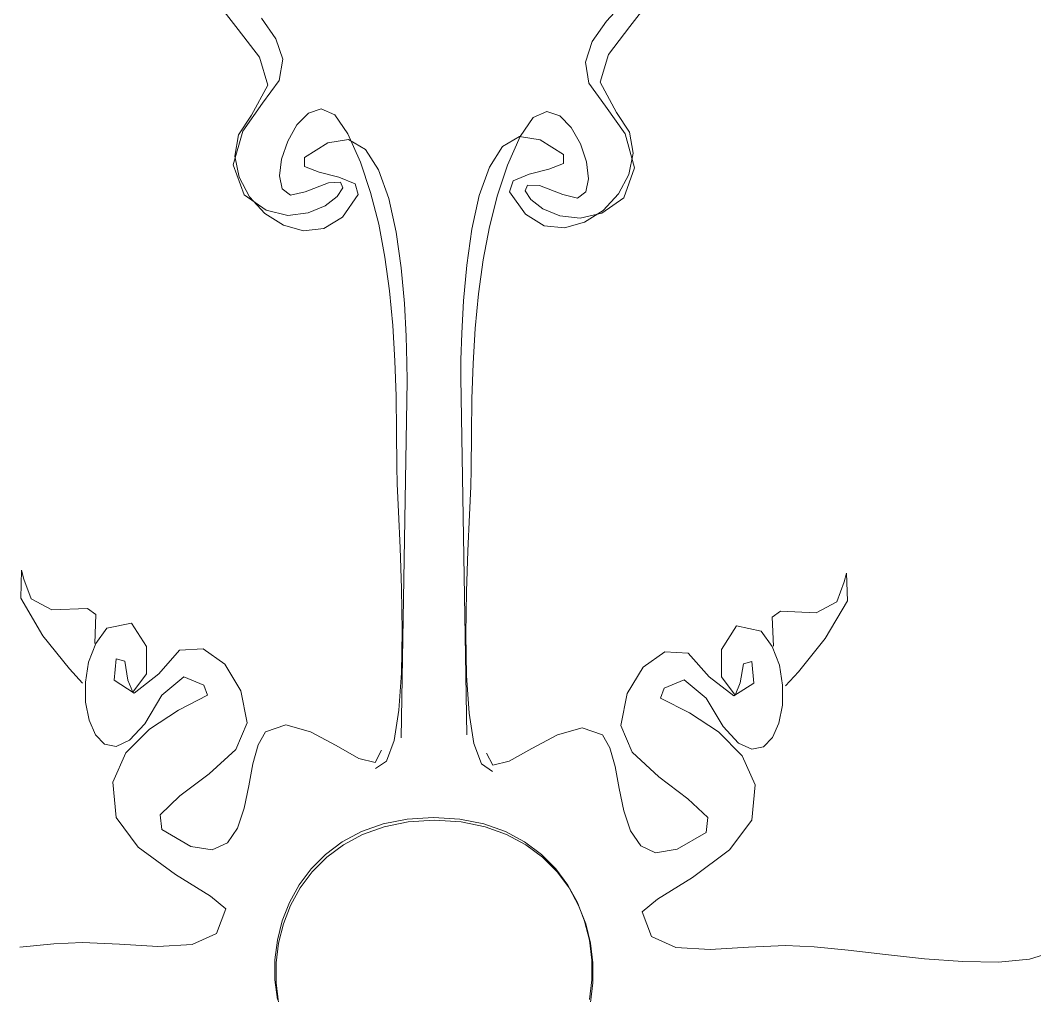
# Model space of a CAD drawing. Header units: centimetres. Extents: x -377343 to 693706, y 194584 to 813780.
# Drawn here: x 178729.09 to 178756.04, y 498829.31 to 498855.23 of the extents above; entities that cross this region are included whole.
import ezdxf

# ---------------------------------------------------------------- set-up
doc = ezdxf.new("R2010")
doc.units = ezdxf.units.CM
doc.layers.add('PIPA', color=11, linetype='Continuous')
doc.layers.add('TEXT', color=7, linetype='Continuous')

msp = doc.modelspace()

# ---------------------------------------------------------------- linework, layer by layer
at = {"layer": 'PIPA', "lineweight": 35, "extrusion": (0, 0.816497, 0.57735), "elevation": 193451.324}
msp.add_lwpolyline([(-421704.212, -325591.681), (-159560.265, -63447.734), (377343.333, -600351.331), (-158232.47, -1135927.133), (-693706.405, -600453.199), (-454216.825, -360963.619)], dxfattribs=at)
at = {"layer": 'TEXT', "color": 2, "linetype": 'Continuous', "lineweight": 13}
for p, q in [((178734.882, 498854.982), (178734.263, 498855.783)), ((178734.882, 498854.982), (178734.263, 498855.783)), ((178745.189, 498855.777), (178744.671, 498855.205)), ((178745.189, 498855.777), (178744.671, 498855.205)), ((178745.285, 498855.058), (178745.905, 498855.859)), ((178745.285, 498855.058), (178745.905, 498855.859)), ((178735.497, 498855.281), (178735.882, 498854.736)), ((178735.497, 498855.281), (178735.882, 498854.736)), ((178735.449, 498854.242), (178734.882, 498854.982)), ((178735.449, 498854.242), (178734.882, 498854.982)), ((178744.671, 498855.205), (178744.286, 498854.66)), ((178744.671, 498855.205), (178744.286, 498854.66)), ((178744.719, 498854.319), (178745.285, 498855.058)), ((178744.719, 498854.319), (178745.285, 498855.058)), ((178735.882, 498854.736), (178736.063, 498854.193)), ((178735.882, 498854.736), (178736.063, 498854.193)), ((178744.286, 498854.66), (178744.105, 498854.117)), ((178744.286, 498854.66), (178744.105, 498854.117)), ((178735.665, 498853.502), (178735.449, 498854.242)), ((178735.665, 498853.502), (178735.449, 498854.242)), ((178736.063, 498854.193), (178735.968, 498853.63)), ((178736.063, 498854.193), (178735.968, 498853.63)), ((178744.503, 498853.579), (178744.719, 498854.319)), ((178744.503, 498853.579), (178744.719, 498854.319)), ((178744.105, 498854.117), (178744.199, 498853.553)), ((178744.105, 498854.117), (178744.199, 498853.553)), ((178735.968, 498853.63), (178735.527, 498853.021)), ((178735.968, 498853.63), (178735.527, 498853.021)), ((178735.236, 498852.702), (178735.665, 498853.502)), ((178735.236, 498852.702), (178735.665, 498853.502)), ((178744.199, 498853.553), (178744.641, 498852.945)), ((178744.199, 498853.553), (178744.641, 498852.945)), ((178744.932, 498852.778), (178744.503, 498853.579)), ((178744.932, 498852.778), (178744.503, 498853.579)), ((178735.527, 498853.021), (178735.005, 498852.283)), ((178735.527, 498853.021), (178735.005, 498852.283)), ((178736.745, 498852.762), (178737.088, 498852.875)), ((178736.745, 498852.762), (178737.088, 498852.875)), ((178737.088, 498852.875), (178737.446, 498852.717)), ((178737.088, 498852.875), (178737.446, 498852.717)), ((178744.641, 498852.945), (178745.163, 498852.206)), ((178744.641, 498852.945), (178745.163, 498852.206)), ((178734.888, 498852.181), (178735.236, 498852.702)), ((178734.888, 498852.181), (178735.236, 498852.702)), ((178736.44, 498852.451), (178736.745, 498852.762)), ((178736.44, 498852.451), (178736.745, 498852.762)), ((178737.446, 498852.717), (178737.797, 498852.211)), ((178737.446, 498852.717), (178737.797, 498852.211)), ((178742.722, 498852.641), (178742.37, 498852.134)), ((178742.722, 498852.641), (178742.37, 498852.134)), ((178743.08, 498852.799), (178742.722, 498852.641)), ((178743.08, 498852.799), (178742.722, 498852.641)), ((178743.423, 498852.685), (178743.08, 498852.799)), ((178743.423, 498852.685), (178743.08, 498852.799)), ((178743.727, 498852.374), (178743.423, 498852.685)), ((178743.727, 498852.374), (178743.423, 498852.685)), ((178745.279, 498852.257), (178744.932, 498852.778)), ((178745.279, 498852.257), (178744.932, 498852.778)), ((178735.005, 498852.283), (178734.752, 498851.382)), ((178735.005, 498852.283), (178734.752, 498851.382)), ((178736.196, 498852.018), (178736.44, 498852.451)), ((178736.196, 498852.018), (178736.44, 498852.451)), ((178743.972, 498851.942), (178743.727, 498852.374)), ((178743.972, 498851.942), (178743.727, 498852.374)), ((178734.791, 498851.619), (178734.888, 498852.181)), ((178734.791, 498851.619), (178734.888, 498852.181)), ((178736.034, 498851.539), (178736.196, 498852.018)), ((178736.034, 498851.539), (178736.196, 498852.018)), ((178737.814, 498852.062), (178737.263, 498851.972)), ((178737.814, 498852.062), (178737.263, 498851.972)), ((178737.797, 498852.211), (178738.129, 498851.455)), ((178737.797, 498852.211), (178738.129, 498851.455)), ((178738.26, 498851.797), (178737.814, 498852.062)), ((178738.26, 498851.797), (178737.814, 498852.062)), ((178741.908, 498851.873), (178742.354, 498852.138)), ((178741.908, 498851.873), (178742.354, 498852.138)), ((178742.37, 498852.134), (178742.039, 498851.379)), ((178742.37, 498852.134), (178742.039, 498851.379)), ((178742.354, 498852.138), (178742.905, 498852.048)), ((178742.354, 498852.138), (178742.905, 498852.048)), ((178742.905, 498852.048), (178743.526, 498851.659)), ((178742.905, 498852.048), (178743.526, 498851.659)), ((178745.163, 498852.206), (178745.415, 498851.305)), ((178745.163, 498852.206), (178745.415, 498851.305)), ((178745.376, 498851.695), (178745.279, 498852.257)), ((178745.376, 498851.695), (178745.279, 498852.257)), ((178737.263, 498851.972), (178736.641, 498851.583)), ((178737.263, 498851.972), (178736.641, 498851.583)), ((178738.612, 498851.25), (178738.26, 498851.797)), ((178738.612, 498851.25), (178738.26, 498851.797)), ((178741.556, 498851.326), (178741.908, 498851.873)), ((178741.556, 498851.326), (178741.908, 498851.873)), ((178744.133, 498851.463), (178743.972, 498851.942)), ((178744.133, 498851.463), (178743.972, 498851.942)), ((178734.904, 498851.056), (178734.791, 498851.619)), ((178734.904, 498851.056), (178734.791, 498851.619)), ((178735.978, 498851.09), (178736.034, 498851.539)), ((178735.978, 498851.09), (178736.034, 498851.539)), ((178736.641, 498851.583), (178736.644, 498851.345)), ((178736.641, 498851.583), (178736.644, 498851.345)), ((178743.526, 498851.659), (178743.524, 498851.421)), ((178743.526, 498851.659), (178743.524, 498851.421)), ((178745.264, 498851.133), (178745.376, 498851.695)), ((178745.264, 498851.133), (178745.376, 498851.695)), ((178734.752, 498851.382), (178735.041, 498850.589)), ((178734.752, 498851.382), (178735.041, 498850.589)), ((178736.644, 498851.345), (178737.03, 498851.192)), ((178736.644, 498851.345), (178737.03, 498851.192)), ((178738.129, 498851.455), (178738.399, 498850.653)), ((178738.129, 498851.455), (178738.399, 498850.653)), ((178738.88, 498850.493), (178738.612, 498851.25)), ((178738.88, 498850.493), (178738.612, 498851.25)), ((178741.287, 498850.57), (178741.556, 498851.326)), ((178741.287, 498850.57), (178741.556, 498851.326)), ((178742.039, 498851.379), (178741.769, 498850.577)), ((178742.039, 498851.379), (178741.769, 498850.577)), ((178743.138, 498851.268), (178742.611, 498851.136)), ((178743.138, 498851.268), (178742.611, 498851.136)), ((178743.524, 498851.421), (178743.138, 498851.268)), ((178743.524, 498851.421), (178743.138, 498851.268)), ((178744.19, 498851.013), (178744.133, 498851.463)), ((178744.19, 498851.013), (178744.133, 498851.463)), ((178745.415, 498851.305), (178745.127, 498850.513)), ((178745.415, 498851.305), (178745.127, 498850.513)), ((178735.184, 498850.535), (178734.904, 498851.056)), ((178735.184, 498850.535), (178734.904, 498851.056)), ((178736.049, 498850.745), (178735.978, 498851.09)), ((178736.049, 498850.745), (178735.978, 498851.09)), ((178737.03, 498851.192), (178737.557, 498851.059)), ((178737.03, 498851.192), (178737.557, 498851.059)), ((178737.557, 498851.059), (178737.985, 498850.882)), ((178737.557, 498851.059), (178737.985, 498850.882)), ((178742.183, 498850.958), (178742.094, 498850.67)), ((178742.183, 498850.958), (178742.094, 498850.67)), ((178742.611, 498851.136), (178742.183, 498850.958)), ((178742.611, 498851.136), (178742.183, 498850.958)), ((178744.119, 498850.668), (178744.19, 498851.013)), ((178744.119, 498850.668), (178744.19, 498851.013)), ((178744.984, 498850.612), (178745.264, 498851.133)), ((178744.984, 498850.612), (178745.264, 498851.133)), ((178736.269, 498850.58), (178736.049, 498850.745)), ((178736.269, 498850.58), (178736.049, 498850.745)), ((178736.662, 498850.67), (178736.269, 498850.58)), ((178736.662, 498850.67), (178736.269, 498850.58)), ((178737.282, 498850.91), (178736.662, 498850.67)), ((178737.282, 498850.91), (178736.662, 498850.67)), ((178737.602, 498850.922), (178737.282, 498850.91)), ((178737.602, 498850.922), (178737.282, 498850.91)), ((178737.514, 498850.543), (178737.665, 498850.775)), ((178737.514, 498850.543), (178737.665, 498850.775)), ((178737.665, 498850.775), (178737.602, 498850.922)), ((178737.665, 498850.775), (178737.602, 498850.922)), ((178737.985, 498850.882), (178738.073, 498850.594)), ((178737.985, 498850.882), (178738.073, 498850.594)), ((178742.094, 498850.67), (178742.513, 498850.075)), ((178742.094, 498850.67), (178742.513, 498850.075)), ((178742.503, 498850.699), (178742.566, 498850.845)), ((178742.503, 498850.699), (178742.566, 498850.845)), ((178742.654, 498850.467), (178742.503, 498850.699)), ((178742.654, 498850.467), (178742.503, 498850.699)), ((178742.566, 498850.845), (178742.886, 498850.834)), ((178742.566, 498850.845), (178742.886, 498850.834)), ((178742.886, 498850.834), (178743.506, 498850.594)), ((178742.886, 498850.834), (178743.506, 498850.594)), ((178743.898, 498850.503), (178744.119, 498850.668)), ((178743.898, 498850.503), (178744.119, 498850.668)), ((178735.041, 498850.589), (178735.622, 498850.181)), ((178735.041, 498850.589), (178735.622, 498850.181)), ((178735.59, 498850.097), (178735.184, 498850.535)), ((178735.59, 498850.097), (178735.184, 498850.535)), ((178737.192, 498850.296), (178737.514, 498850.543)), ((178737.192, 498850.296), (178737.514, 498850.543)), ((178738.073, 498850.594), (178737.655, 498849.998)), ((178738.073, 498850.594), (178737.655, 498849.998)), ((178738.399, 498850.653), (178738.614, 498849.811)), ((178738.399, 498850.653), (178738.614, 498849.811)), ((178739.077, 498849.601), (178738.88, 498850.493)), ((178739.077, 498849.601), (178738.88, 498850.493)), ((178741.091, 498849.677), (178741.287, 498850.57)), ((178741.091, 498849.677), (178741.287, 498850.57)), ((178741.769, 498850.577), (178741.554, 498849.735)), ((178741.769, 498850.577), (178741.554, 498849.735)), ((178742.976, 498850.22), (178742.654, 498850.467)), ((178742.976, 498850.22), (178742.654, 498850.467)), ((178743.506, 498850.594), (178743.898, 498850.503)), ((178743.506, 498850.594), (178743.898, 498850.503)), ((178745.127, 498850.513), (178744.546, 498850.104)), ((178745.127, 498850.513), (178744.546, 498850.104)), ((178744.577, 498850.174), (178744.984, 498850.612)), ((178744.577, 498850.174), (178744.984, 498850.612)), ((178735.622, 498850.181), (178736.203, 498850.043)), ((178735.622, 498850.181), (178736.203, 498850.043)), ((178736.74, 498850.106), (178737.192, 498850.296)), ((178736.74, 498850.106), (178737.192, 498850.296)), ((178743.427, 498850.029), (178742.976, 498850.22)), ((178743.427, 498850.029), (178742.976, 498850.22)), ((178744.086, 498849.859), (178744.577, 498850.174)), ((178744.086, 498849.859), (178744.577, 498850.174)), ((178736.082, 498849.783), (178735.59, 498850.097)), ((178736.082, 498849.783), (178735.59, 498850.097)), ((178736.203, 498850.043), (178736.74, 498850.106)), ((178736.203, 498850.043), (178736.74, 498850.106)), ((178737.655, 498849.998), (178737.156, 498849.692)), ((178737.655, 498849.998), (178737.156, 498849.692)), ((178742.513, 498850.075), (178743.012, 498849.769)), ((178742.513, 498850.075), (178743.012, 498849.769)), ((178743.965, 498849.967), (178743.427, 498850.029)), ((178743.965, 498849.967), (178743.427, 498850.029)), ((178743.55, 498849.711), (178744.086, 498849.859)), ((178743.55, 498849.711), (178744.086, 498849.859)), ((178744.546, 498850.104), (178743.965, 498849.967)), ((178744.546, 498850.104), (178743.965, 498849.967)), ((178736.618, 498849.634), (178736.082, 498849.783)), ((178736.618, 498849.634), (178736.082, 498849.783)), ((178737.156, 498849.692), (178736.618, 498849.634)), ((178737.156, 498849.692), (178736.618, 498849.634)), ((178738.614, 498849.811), (178738.779, 498848.936)), ((178738.614, 498849.811), (178738.779, 498848.936)), ((178739.212, 498848.645), (178739.077, 498849.601)), ((178739.212, 498848.645), (178739.077, 498849.601)), ((178740.955, 498848.721), (178741.091, 498849.677)), ((178740.955, 498848.721), (178741.091, 498849.677)), ((178741.554, 498849.735), (178741.388, 498848.86)), ((178741.554, 498849.735), (178741.388, 498848.86)), ((178743.012, 498849.769), (178743.55, 498849.711)), ((178743.012, 498849.769), (178743.55, 498849.711)), ((178738.779, 498848.936), (178738.902, 498848.035)), ((178738.779, 498848.936), (178738.902, 498848.035)), ((178741.388, 498848.86), (178741.266, 498847.959)), ((178741.388, 498848.86), (178741.266, 498847.959)), ((178739.298, 498847.699), (178739.212, 498848.645)), ((178739.298, 498847.699), (178739.212, 498848.645)), ((178740.869, 498847.775), (178740.955, 498848.721)), ((178740.869, 498847.775), (178740.955, 498848.721)), ((178738.902, 498848.035), (178738.988, 498847.114)), ((178738.902, 498848.035), (178738.988, 498847.114)), ((178739.346, 498846.835), (178739.298, 498847.699)), ((178739.346, 498846.835), (178739.298, 498847.699)), ((178740.822, 498846.911), (178740.869, 498847.775)), ((178740.822, 498846.911), (178740.869, 498847.775)), ((178741.266, 498847.959), (178741.18, 498847.038)), ((178741.266, 498847.959), (178741.18, 498847.038)), ((178738.988, 498847.114), (178739.044, 498846.181)), ((178738.988, 498847.114), (178739.044, 498846.181)), ((178740.801, 498846.204), (178740.822, 498846.911)), ((178740.801, 498846.204), (178740.822, 498846.911)), ((178741.18, 498847.038), (178741.124, 498846.105)), ((178741.18, 498847.038), (178741.124, 498846.105)), ((178739.366, 498846.127), (178739.346, 498846.835)), ((178739.366, 498846.127), (178739.346, 498846.835)), ((178739.044, 498846.181), (178739.076, 498845.242)), ((178739.044, 498846.181), (178739.076, 498845.242)), ((178739.371, 498845.648), (178739.366, 498846.127)), ((178739.371, 498845.648), (178739.366, 498846.127)), ((178740.797, 498845.725), (178740.801, 498846.204)), ((178740.797, 498845.725), (178740.801, 498846.204)), ((178741.124, 498846.105), (178741.091, 498845.166)), ((178741.124, 498846.105), (178741.091, 498845.166)), ((178739.208, 498836.162), (178739.371, 498845.648)), ((178739.208, 498836.162), (178739.371, 498845.648)), ((178740.959, 498836.239), (178740.797, 498845.725)), ((178740.959, 498836.239), (178740.797, 498845.725)), ((178739.076, 498845.242), (178739.091, 498844.304)), ((178739.076, 498845.242), (178739.091, 498844.304)), ((178741.091, 498845.166), (178741.077, 498844.227)), ((178741.091, 498845.166), (178741.077, 498844.227)), ((178739.091, 498844.304), (178739.095, 498843.373)), ((178739.091, 498844.304), (178739.095, 498843.373)), ((178741.077, 498844.227), (178741.073, 498843.297)), ((178741.077, 498844.227), (178741.073, 498843.297)), ((178739.095, 498843.373), (178739.109, 498842.912)), ((178739.095, 498843.373), (178739.109, 498842.912)), ((178741.073, 498843.297), (178741.058, 498842.836)), ((178741.073, 498843.297), (178741.058, 498842.836)), ((178739.109, 498842.912), (178739.144, 498842.165)), ((178739.109, 498842.912), (178739.144, 498842.165)), ((178741.058, 498842.836), (178741.023, 498842.089)), ((178741.058, 498842.836), (178741.023, 498842.089)), ((178739.144, 498842.165), (178739.186, 498841.21)), ((178739.144, 498842.165), (178739.186, 498841.21)), ((178741.023, 498842.089), (178740.981, 498841.134)), ((178741.023, 498842.089), (178740.981, 498841.134)), ((178739.186, 498841.21), (178739.222, 498840.128)), ((178739.186, 498841.21), (178739.222, 498840.128)), ((178740.981, 498841.134), (178740.946, 498840.051)), ((178740.981, 498841.134), (178740.946, 498840.051)), ((178729.102, 498839.874), (178729.122, 498840.617)), ((178729.102, 498839.874), (178729.122, 498840.617)), ((178729.122, 498840.617), (178729.188, 498840.379)), ((178729.122, 498840.617), (178729.188, 498840.379)), ((178751.046, 498840.54), (178750.98, 498840.303)), ((178751.046, 498840.54), (178750.98, 498840.303)), ((178751.066, 498839.798), (178751.046, 498840.54)), ((178751.066, 498839.798), (178751.046, 498840.54)), ((178729.188, 498840.379), (178729.38, 498839.854)), ((178729.188, 498840.379), (178729.38, 498839.854)), ((178750.98, 498840.303), (178750.787, 498839.778)), ((178750.98, 498840.303), (178750.787, 498839.778)), ((178739.222, 498840.128), (178739.236, 498838.995)), ((178739.222, 498840.128), (178739.236, 498838.995)), ((178740.946, 498840.051), (178740.931, 498838.919)), ((178740.946, 498840.051), (178740.931, 498838.919)), ((178729.69, 498838.874), (178729.102, 498839.874)), ((178729.69, 498838.874), (178729.102, 498839.874)), ((178729.38, 498839.854), (178729.933, 498839.563)), ((178729.38, 498839.854), (178729.933, 498839.563)), ((178750.787, 498839.778), (178750.235, 498839.486)), ((178750.787, 498839.778), (178750.235, 498839.486)), ((178750.478, 498838.797), (178751.066, 498839.798)), ((178750.478, 498838.797), (178751.066, 498839.798)), ((178729.933, 498839.563), (178730.876, 498839.602)), ((178729.933, 498839.563), (178730.876, 498839.602)), ((178730.876, 498839.602), (178731.098, 498839.443)), ((178730.876, 498839.602), (178731.098, 498839.443)), ((178731.098, 498839.443), (178731.068, 498838.671)), ((178731.098, 498839.443), (178731.068, 498838.671)), ((178749.292, 498839.525), (178749.07, 498839.366)), ((178749.292, 498839.525), (178749.07, 498839.366)), ((178749.07, 498839.366), (178749.1, 498838.594)), ((178749.07, 498839.366), (178749.1, 498838.594)), ((178750.235, 498839.486), (178749.292, 498839.525)), ((178750.235, 498839.486), (178749.292, 498839.525)), ((178731.095, 498838.666), (178731.392, 498839.076)), ((178731.095, 498838.666), (178731.392, 498839.076)), ((178731.392, 498839.076), (178732.044, 498839.211)), ((178731.392, 498839.076), (178732.044, 498839.211)), ((178732.044, 498839.211), (178732.443, 498838.59)), ((178732.044, 498839.211), (178732.443, 498838.59)), ((178748.124, 498839.135), (178747.725, 498838.513)), ((178748.124, 498839.135), (178747.725, 498838.513)), ((178748.776, 498839), (178748.124, 498839.135)), ((178748.776, 498839), (178748.124, 498839.135)), ((178730.399, 498837.994), (178729.69, 498838.874)), ((178730.399, 498837.994), (178729.69, 498838.874)), ((178739.236, 498838.995), (178739.217, 498837.892)), ((178739.236, 498838.995), (178739.217, 498837.892)), ((178740.931, 498838.919), (178740.951, 498837.816)), ((178740.931, 498838.919), (178740.951, 498837.816)), ((178749.072, 498838.589), (178748.776, 498839)), ((178749.072, 498838.589), (178748.776, 498839)), ((178749.769, 498837.918), (178750.478, 498838.797)), ((178749.769, 498837.918), (178750.478, 498838.797)), ((178730.908, 498838.171), (178731.095, 498838.666)), ((178730.908, 498838.171), (178731.095, 498838.666)), ((178732.443, 498838.59), (178732.446, 498837.86)), ((178732.443, 498838.59), (178732.446, 498837.86)), ((178749.26, 498838.094), (178749.072, 498838.589)), ((178749.26, 498838.094), (178749.072, 498838.589)), ((178731.635, 498838.265), (178731.587, 498837.692)), ((178731.635, 498838.265), (178731.587, 498837.692)), ((178731.865, 498838.202), (178731.635, 498838.265)), ((178731.865, 498838.202), (178731.635, 498838.265)), ((178732.771, 498837.86), (178733.326, 498838.488)), ((178732.771, 498837.86), (178733.326, 498838.488)), ((178733.326, 498838.488), (178733.948, 498838.524)), ((178733.326, 498838.488), (178733.948, 498838.524)), ((178733.948, 498838.524), (178734.528, 498838.117)), ((178733.948, 498838.524), (178734.528, 498838.117)), ((178746.219, 498838.448), (178745.64, 498838.041)), ((178746.219, 498838.448), (178745.64, 498838.041)), ((178746.841, 498838.412), (178746.219, 498838.448)), ((178746.841, 498838.412), (178746.219, 498838.448)), ((178747.397, 498837.784), (178746.841, 498838.412)), ((178747.397, 498837.784), (178746.841, 498838.412)), ((178747.725, 498838.513), (178747.722, 498837.784)), ((178747.725, 498838.513), (178747.722, 498837.784)), ((178730.744, 498837.617), (178730.399, 498837.994)), ((178730.744, 498837.617), (178730.399, 498837.994)), ((178730.821, 498837.637), (178730.908, 498838.171)), ((178730.821, 498837.637), (178730.908, 498838.171)), ((178731.95, 498837.698), (178731.865, 498838.202)), ((178731.95, 498837.698), (178731.865, 498838.202)), ((178734.528, 498838.117), (178734.955, 498837.414)), ((178734.528, 498838.117), (178734.955, 498837.414)), ((178745.64, 498838.041), (178745.213, 498837.337)), ((178745.64, 498838.041), (178745.213, 498837.337)), ((178748.218, 498837.622), (178748.303, 498838.126)), ((178748.218, 498837.622), (178748.303, 498838.126)), ((178748.303, 498838.126), (178748.532, 498838.189)), ((178748.303, 498838.126), (178748.532, 498838.189)), ((178748.532, 498838.189), (178748.58, 498837.616)), ((178748.532, 498838.189), (178748.58, 498837.616)), ((178749.347, 498837.56), (178749.26, 498838.094)), ((178749.347, 498837.56), (178749.26, 498838.094)), ((178732.446, 498837.86), (178732.08, 498837.376)), ((178732.446, 498837.86), (178732.08, 498837.376)), ((178732.116, 498837.353), (178732.771, 498837.86)), ((178732.116, 498837.353), (178732.771, 498837.86)), ((178733.437, 498837.779), (178732.852, 498837.293)), ((178733.437, 498837.779), (178732.852, 498837.293)), ((178733.969, 498837.563), (178733.437, 498837.779)), ((178733.969, 498837.563), (178733.437, 498837.779)), ((178739.217, 498837.892), (178739.15, 498836.897)), ((178739.217, 498837.892), (178739.15, 498836.897)), ((178740.951, 498837.816), (178741.018, 498836.82)), ((178740.951, 498837.816), (178741.018, 498836.82)), ((178748.052, 498837.276), (178747.397, 498837.784)), ((178748.052, 498837.276), (178747.397, 498837.784)), ((178747.722, 498837.784), (178748.088, 498837.3)), ((178747.722, 498837.784), (178748.088, 498837.3)), ((178749.424, 498837.54), (178749.769, 498837.918)), ((178749.424, 498837.54), (178749.769, 498837.918)), ((178730.828, 498837.107), (178730.821, 498837.637)), ((178730.828, 498837.107), (178730.821, 498837.637)), ((178731.587, 498837.692), (178732.116, 498837.353)), ((178731.587, 498837.692), (178732.116, 498837.353)), ((178732.08, 498837.376), (178731.95, 498837.698)), ((178732.08, 498837.376), (178731.95, 498837.698)), ((178734.068, 498837.293), (178733.969, 498837.563)), ((178734.068, 498837.293), (178733.969, 498837.563)), ((178746.1, 498837.216), (178746.199, 498837.486)), ((178746.1, 498837.216), (178746.199, 498837.486)), ((178746.199, 498837.486), (178746.731, 498837.703)), ((178746.199, 498837.486), (178746.731, 498837.703)), ((178746.731, 498837.703), (178747.316, 498837.216)), ((178746.731, 498837.703), (178747.316, 498837.216)), ((178748.58, 498837.616), (178748.052, 498837.276)), ((178748.58, 498837.616), (178748.052, 498837.276)), ((178748.088, 498837.3), (178748.218, 498837.622)), ((178748.088, 498837.3), (178748.218, 498837.622)), ((178749.34, 498837.031), (178749.347, 498837.56)), ((178749.34, 498837.031), (178749.347, 498837.56)), ((178732.852, 498837.293), (178732.405, 498836.537)), ((178732.852, 498837.293), (178732.405, 498836.537)), ((178733.293, 498836.901), (178734.068, 498837.293)), ((178733.293, 498836.901), (178734.068, 498837.293)), ((178734.955, 498837.414), (178735.122, 498836.563)), ((178734.955, 498837.414), (178735.122, 498836.563)), ((178745.213, 498837.337), (178745.046, 498836.487)), ((178745.213, 498837.337), (178745.046, 498836.487)), ((178746.874, 498836.824), (178746.1, 498837.216)), ((178746.874, 498836.824), (178746.1, 498837.216)), ((178747.316, 498837.216), (178747.763, 498836.461)), ((178747.316, 498837.216), (178747.763, 498836.461)), ((178730.921, 498836.628), (178730.828, 498837.107)), ((178730.921, 498836.628), (178730.828, 498837.107)), ((178749.247, 498836.552), (178749.34, 498837.031)), ((178749.247, 498836.552), (178749.34, 498837.031)), ((178732.523, 498836.396), (178733.293, 498836.901)), ((178732.523, 498836.396), (178733.293, 498836.901)), ((178739.15, 498836.897), (178739.022, 498836.088)), ((178739.15, 498836.897), (178739.022, 498836.088)), ((178741.018, 498836.82), (178741.146, 498836.012)), ((178741.018, 498836.82), (178741.146, 498836.012)), ((178747.645, 498836.32), (178746.874, 498836.824)), ((178747.645, 498836.32), (178746.874, 498836.824)), ((178731.092, 498836.243), (178730.921, 498836.628)), ((178731.092, 498836.243), (178730.921, 498836.628)), ((178731.896, 498835.763), (178732.523, 498836.396)), ((178731.896, 498835.763), (178732.523, 498836.396)), ((178732.405, 498836.537), (178731.997, 498836.099)), ((178732.405, 498836.537), (178731.997, 498836.099)), ((178735.122, 498836.563), (178734.816, 498835.855)), ((178735.122, 498836.563), (178734.816, 498835.855)), ((178735.608, 498836.32), (178736.146, 498836.509)), ((178735.608, 498836.32), (178736.146, 498836.509)), ((178736.146, 498836.509), (178736.803, 498836.32)), ((178736.146, 498836.509), (178736.803, 498836.32)), ((178744.022, 498836.432), (178743.364, 498836.243)), ((178744.022, 498836.432), (178743.364, 498836.243)), ((178744.56, 498836.243), (178744.022, 498836.432)), ((178744.56, 498836.243), (178744.022, 498836.432)), ((178745.046, 498836.487), (178745.352, 498835.779)), ((178745.046, 498836.487), (178745.352, 498835.779)), ((178747.763, 498836.461), (178748.17, 498836.023)), ((178747.763, 498836.461), (178748.17, 498836.023)), ((178749.076, 498836.167), (178749.247, 498836.552)), ((178749.076, 498836.167), (178749.247, 498836.552)), ((178731.333, 498835.997), (178731.092, 498836.243)), ((178731.333, 498835.997), (178731.092, 498836.243)), ((178735.41, 498835.974), (178735.608, 498836.32)), ((178735.41, 498835.974), (178735.608, 498836.32)), ((178736.803, 498836.32), (178737.483, 498835.955)), ((178736.803, 498836.32), (178737.483, 498835.955)), ((178743.364, 498836.243), (178742.685, 498835.878)), ((178743.364, 498836.243), (178742.685, 498835.878)), ((178744.758, 498835.898), (178744.56, 498836.243)), ((178744.758, 498835.898), (178744.56, 498836.243)), ((178748.272, 498835.687), (178747.645, 498836.32)), ((178748.272, 498835.687), (178747.645, 498836.32)), ((178748.834, 498835.92), (178749.076, 498836.167)), ((178748.834, 498835.92), (178749.076, 498836.167)), ((178731.638, 498835.934), (178731.333, 498835.997)), ((178731.638, 498835.934), (178731.333, 498835.997)), ((178731.997, 498836.099), (178731.638, 498835.934)), ((178731.997, 498836.099), (178731.638, 498835.934)), ((178734.816, 498835.855), (178734.113, 498835.202)), ((178734.816, 498835.855), (178734.113, 498835.202)), ((178735.274, 498835.474), (178735.41, 498835.974)), ((178735.274, 498835.474), (178735.41, 498835.974)), ((178737.483, 498835.955), (178738.089, 498835.617)), ((178737.483, 498835.955), (178738.089, 498835.617)), ((178738.523, 498835.509), (178738.689, 498835.833)), ((178738.523, 498835.509), (178738.689, 498835.833)), ((178739.022, 498836.088), (178738.819, 498835.545)), ((178739.022, 498836.088), (178738.819, 498835.545)), ((178741.146, 498836.012), (178741.349, 498835.469)), ((178741.146, 498836.012), (178741.349, 498835.469)), ((178742.685, 498835.878), (178742.079, 498835.541)), ((178742.685, 498835.878), (178742.079, 498835.541)), ((178744.893, 498835.397), (178744.758, 498835.898)), ((178744.893, 498835.397), (178744.758, 498835.898)), ((178748.17, 498836.023), (178748.53, 498835.858)), ((178748.17, 498836.023), (178748.53, 498835.858)), ((178748.53, 498835.858), (178748.834, 498835.92)), ((178748.53, 498835.858), (178748.834, 498835.92)), ((178731.554, 498834.986), (178731.896, 498835.763)), ((178731.554, 498834.986), (178731.896, 498835.763)), ((178738.089, 498835.617), (178738.523, 498835.509)), ((178738.089, 498835.617), (178738.523, 498835.509)), ((178741.645, 498835.433), (178741.479, 498835.757)), ((178741.645, 498835.433), (178741.479, 498835.757)), ((178745.352, 498835.779), (178746.055, 498835.126)), ((178745.352, 498835.779), (178746.055, 498835.126)), ((178748.614, 498834.91), (178748.272, 498835.687)), ((178748.614, 498834.91), (178748.272, 498835.687)), ((178735.164, 498834.89), (178735.274, 498835.474)), ((178735.164, 498834.89), (178735.274, 498835.474)), ((178738.819, 498835.545), (178738.527, 498835.347)), ((178738.819, 498835.545), (178738.527, 498835.347)), ((178741.349, 498835.469), (178741.641, 498835.27)), ((178741.349, 498835.469), (178741.641, 498835.27)), ((178742.079, 498835.541), (178741.645, 498835.433)), ((178742.079, 498835.541), (178741.645, 498835.433)), ((178745.004, 498834.814), (178744.893, 498835.397)), ((178745.004, 498834.814), (178744.893, 498835.397)), ((178734.113, 498835.202), (178733.335, 498834.619)), ((178734.113, 498835.202), (178733.335, 498834.619)), ((178746.055, 498835.126), (178746.832, 498834.543)), ((178746.055, 498835.126), (178746.832, 498834.543)), ((178731.635, 498834.049), (178731.554, 498834.986)), ((178731.635, 498834.049), (178731.554, 498834.986)), ((178735.039, 498834.297), (178735.164, 498834.89)), ((178735.039, 498834.297), (178735.164, 498834.89)), ((178745.129, 498834.22), (178745.004, 498834.814)), ((178745.129, 498834.22), (178745.004, 498834.814)), ((178748.532, 498833.973), (178748.614, 498834.91)), ((178748.532, 498833.973), (178748.614, 498834.91)), ((178733.335, 498834.619), (178732.807, 498834.121)), ((178733.335, 498834.619), (178732.807, 498834.121)), ((178746.832, 498834.543), (178747.36, 498834.045)), ((178746.832, 498834.543), (178747.36, 498834.045)), ((178734.862, 498833.766), (178735.039, 498834.297)), ((178734.862, 498833.766), (178735.039, 498834.297)), ((178745.306, 498833.69), (178745.129, 498834.22)), ((178745.306, 498833.69), (178745.129, 498834.22)), ((178732.228, 498833.259), (178731.635, 498834.049)), ((178732.228, 498833.259), (178731.635, 498834.049)), ((178732.807, 498834.121), (178732.852, 498833.725)), ((178732.807, 498834.121), (178732.852, 498833.725)), ((178738.729, 498833.876), (178739.367, 498834.004)), ((178738.729, 498833.876), (178739.367, 498834.004)), ((178739.367, 498834.004), (178740.068, 498834.049)), ((178739.367, 498834.004), (178740.068, 498834.049)), ((178739.399, 498833.928), (178740.101, 498833.973)), ((178739.399, 498833.928), (178740.101, 498833.973)), ((178740.068, 498834.049), (178740.068, 498834.049)), ((178740.068, 498834.049), (178740.769, 498834.004)), ((178740.068, 498834.049), (178740.068, 498834.049)), ((178740.068, 498834.049), (178740.769, 498834.004)), ((178740.101, 498833.973), (178740.101, 498833.973)), ((178740.101, 498833.973), (178740.802, 498833.928)), ((178740.101, 498833.973), (178740.101, 498833.973)), ((178740.101, 498833.973), (178740.802, 498833.928)), ((178740.769, 498834.004), (178741.407, 498833.875)), ((178740.769, 498834.004), (178741.407, 498833.875)), ((178747.36, 498834.045), (178747.316, 498833.649)), ((178747.36, 498834.045), (178747.316, 498833.649)), ((178747.939, 498833.183), (178748.532, 498833.973)), ((178747.939, 498833.183), (178748.532, 498833.973)), ((178732.852, 498833.725), (178733.627, 498833.278)), ((178732.852, 498833.725), (178733.627, 498833.278)), ((178734.593, 498833.371), (178734.862, 498833.766)), ((178734.593, 498833.371), (178734.862, 498833.766)), ((178738.155, 498833.671), (178738.729, 498833.876)), ((178738.155, 498833.671), (178738.729, 498833.876)), ((178738.188, 498833.594), (178738.762, 498833.799)), ((178738.188, 498833.594), (178738.762, 498833.799)), ((178738.762, 498833.799), (178739.399, 498833.928)), ((178738.762, 498833.799), (178739.399, 498833.928)), ((178740.802, 498833.928), (178741.44, 498833.799)), ((178740.802, 498833.928), (178741.44, 498833.799)), ((178741.407, 498833.875), (178741.98, 498833.67)), ((178741.407, 498833.875), (178741.98, 498833.67)), ((178741.44, 498833.799), (178742.013, 498833.594)), ((178741.44, 498833.799), (178742.013, 498833.594)), ((178745.575, 498833.294), (178745.306, 498833.69)), ((178745.575, 498833.294), (178745.306, 498833.69)), ((178737.645, 498833.398), (178738.155, 498833.671)), ((178737.645, 498833.398), (178738.155, 498833.671)), ((178737.678, 498833.322), (178738.188, 498833.594)), ((178737.678, 498833.322), (178738.188, 498833.594)), ((178741.98, 498833.67), (178742.49, 498833.398)), ((178741.98, 498833.67), (178742.49, 498833.398)), ((178742.013, 498833.594), (178742.523, 498833.321)), ((178742.013, 498833.594), (178742.523, 498833.321)), ((178747.316, 498833.649), (178746.541, 498833.201)), ((178747.316, 498833.649), (178746.541, 498833.201)), ((178733.216, 498832.529), (178732.228, 498833.259)), ((178733.216, 498832.529), (178732.228, 498833.259)), ((178733.627, 498833.278), (178734.194, 498833.184)), ((178733.627, 498833.278), (178734.194, 498833.184)), ((178734.194, 498833.184), (178734.593, 498833.371)), ((178734.194, 498833.184), (178734.593, 498833.371)), ((178737.199, 498833.066), (178737.645, 498833.398)), ((178737.199, 498833.066), (178737.645, 498833.398)), ((178737.232, 498832.989), (178737.678, 498833.322)), ((178737.232, 498832.989), (178737.678, 498833.322)), ((178742.49, 498833.398), (178742.937, 498833.065)), ((178742.49, 498833.398), (178742.937, 498833.065)), ((178742.523, 498833.321), (178742.97, 498832.989)), ((178742.523, 498833.321), (178742.97, 498832.989)), ((178745.973, 498833.107), (178745.575, 498833.294)), ((178745.973, 498833.107), (178745.575, 498833.294)), ((178746.541, 498833.201), (178745.973, 498833.107)), ((178746.541, 498833.201), (178745.973, 498833.107)), ((178746.951, 498832.453), (178747.939, 498833.183)), ((178746.951, 498832.453), (178747.939, 498833.183)), ((178736.816, 498832.681), (178737.199, 498833.066)), ((178736.816, 498832.681), (178737.199, 498833.066)), ((178736.849, 498832.605), (178737.232, 498832.989)), ((178736.849, 498832.605), (178737.232, 498832.989)), ((178742.937, 498833.065), (178743.319, 498832.681)), ((178742.937, 498833.065), (178743.319, 498832.681)), ((178742.97, 498832.989), (178743.352, 498832.604)), ((178742.97, 498832.989), (178743.352, 498832.604)), ((178736.497, 498832.253), (178736.816, 498832.681)), ((178736.497, 498832.253), (178736.816, 498832.681)), ((178736.53, 498832.177), (178736.849, 498832.605)), ((178736.53, 498832.177), (178736.849, 498832.605)), ((178743.319, 498832.681), (178743.638, 498832.252)), ((178743.319, 498832.681), (178743.638, 498832.252)), ((178743.352, 498832.604), (178743.671, 498832.176)), ((178743.352, 498832.604), (178743.671, 498832.176)), ((178734.144, 498831.952), (178733.216, 498832.529)), ((178734.144, 498831.952), (178733.216, 498832.529)), ((178746.024, 498831.875), (178746.951, 498832.453)), ((178746.024, 498831.875), (178746.951, 498832.453)), ((178736.242, 498831.789), (178736.497, 498832.253)), ((178736.242, 498831.789), (178736.497, 498832.253)), ((178736.275, 498831.712), (178736.53, 498832.177)), ((178736.275, 498831.712), (178736.53, 498832.177)), ((178743.638, 498832.252), (178743.893, 498831.788)), ((178743.638, 498832.252), (178743.893, 498831.788)), ((178743.671, 498832.176), (178743.926, 498831.712)), ((178743.671, 498832.176), (178743.926, 498831.712)), ((178734.554, 498831.617), (178734.144, 498831.952)), ((178734.554, 498831.617), (178734.144, 498831.952)), ((178745.614, 498831.541), (178746.024, 498831.875)), ((178745.614, 498831.541), (178746.024, 498831.875)), ((178734.306, 498830.964), (178734.554, 498831.617)), ((178734.306, 498830.964), (178734.554, 498831.617)), ((178736.051, 498831.297), (178736.242, 498831.789)), ((178736.051, 498831.297), (178736.242, 498831.789)), ((178736.084, 498831.22), (178736.275, 498831.712)), ((178736.084, 498831.22), (178736.275, 498831.712)), ((178743.893, 498831.788), (178744.084, 498831.296)), ((178743.893, 498831.788), (178744.084, 498831.296)), ((178743.926, 498831.712), (178744.117, 498831.219)), ((178743.926, 498831.712), (178744.117, 498831.219)), ((178745.862, 498830.888), (178745.614, 498831.541)), ((178745.862, 498830.888), (178745.614, 498831.541)), ((178735.923, 498830.784), (178736.051, 498831.297)), ((178735.923, 498830.784), (178736.051, 498831.297)), ((178744.084, 498831.296), (178744.212, 498830.784)), ((178744.084, 498831.296), (178744.212, 498830.784)), ((178735.956, 498830.708), (178736.084, 498831.22)), ((178735.956, 498830.708), (178736.084, 498831.22)), ((178744.117, 498831.219), (178744.245, 498830.707)), ((178744.117, 498831.219), (178744.245, 498830.707)), ((178729.985, 498830.688), (178730.744, 498830.725)), ((178729.985, 498830.688), (178730.744, 498830.725)), ((178730.744, 498830.725), (178731.731, 498830.678)), ((178730.744, 498830.725), (178731.731, 498830.678)), ((178733.657, 498830.673), (178734.306, 498830.964)), ((178733.657, 498830.673), (178734.306, 498830.964)), ((178735.859, 498830.26), (178735.923, 498830.784)), ((178735.859, 498830.26), (178735.923, 498830.784)), ((178744.212, 498830.784), (178744.275, 498830.259)), ((178744.212, 498830.784), (178744.275, 498830.259)), ((178746.511, 498830.596), (178745.862, 498830.888)), ((178746.511, 498830.596), (178745.862, 498830.888)), ((178729.082, 498830.597), (178729.985, 498830.688)), ((178729.082, 498830.597), (178729.985, 498830.688)), ((178731.731, 498830.678), (178732.75, 498830.619)), ((178731.731, 498830.678), (178732.75, 498830.619)), ((178732.75, 498830.619), (178733.657, 498830.673)), ((178732.75, 498830.619), (178733.657, 498830.673)), ((178735.892, 498830.184), (178735.956, 498830.708)), ((178735.892, 498830.184), (178735.956, 498830.708)), ((178744.245, 498830.707), (178744.308, 498830.183)), ((178744.245, 498830.707), (178744.308, 498830.183)), ((178747.417, 498830.543), (178746.511, 498830.596)), ((178747.417, 498830.543), (178746.511, 498830.596)), ((178748.436, 498830.602), (178747.417, 498830.543)), ((178748.436, 498830.602), (178747.417, 498830.543)), ((178749.424, 498830.649), (178748.436, 498830.602)), ((178749.424, 498830.649), (178748.436, 498830.602)), ((178750.183, 498830.612), (178749.424, 498830.649)), ((178750.183, 498830.612), (178749.424, 498830.649)), ((178751.086, 498830.521), (178750.183, 498830.612)), ((178751.086, 498830.521), (178750.183, 498830.612)), ((178752.081, 498830.405), (178751.086, 498830.521)), ((178752.081, 498830.405), (178751.086, 498830.521)), ((178756.559, 498830.487), (178755.906, 498830.284)), ((178756.559, 498830.487), (178755.906, 498830.284)), ((178735.859, 498829.732), (178735.859, 498830.26)), ((178735.859, 498829.732), (178735.859, 498830.26)), ((178735.892, 498829.656), (178735.892, 498830.184)), ((178735.892, 498829.656), (178735.892, 498830.184)), ((178744.275, 498830.259), (178744.275, 498829.731)), ((178744.275, 498830.259), (178744.275, 498829.731)), ((178744.308, 498830.183), (178744.308, 498829.655)), ((178744.308, 498830.183), (178744.308, 498829.655)), ((178753.113, 498830.294), (178752.081, 498830.405)), ((178753.113, 498830.294), (178752.081, 498830.405)), ((178754.13, 498830.217), (178753.113, 498830.294)), ((178754.13, 498830.217), (178753.113, 498830.294)), ((178755.079, 498830.204), (178754.13, 498830.217)), ((178755.079, 498830.204), (178754.13, 498830.217)), ((178755.906, 498830.284), (178755.079, 498830.204)), ((178755.906, 498830.284), (178755.079, 498830.204)), ((178735.923, 498829.208), (178735.859, 498829.732)), ((178735.923, 498829.208), (178735.859, 498829.732)), ((178735.956, 498829.132), (178735.892, 498829.656)), ((178735.956, 498829.132), (178735.892, 498829.656)), ((178744.275, 498829.731), (178744.212, 498829.207)), ((178744.275, 498829.731), (178744.212, 498829.207)), ((178744.308, 498829.655), (178744.245, 498829.131)), ((178744.308, 498829.655), (178744.245, 498829.131))]:
    msp.add_line(p, q, dxfattribs=at)

doc.saveas('drawing.dxf')
